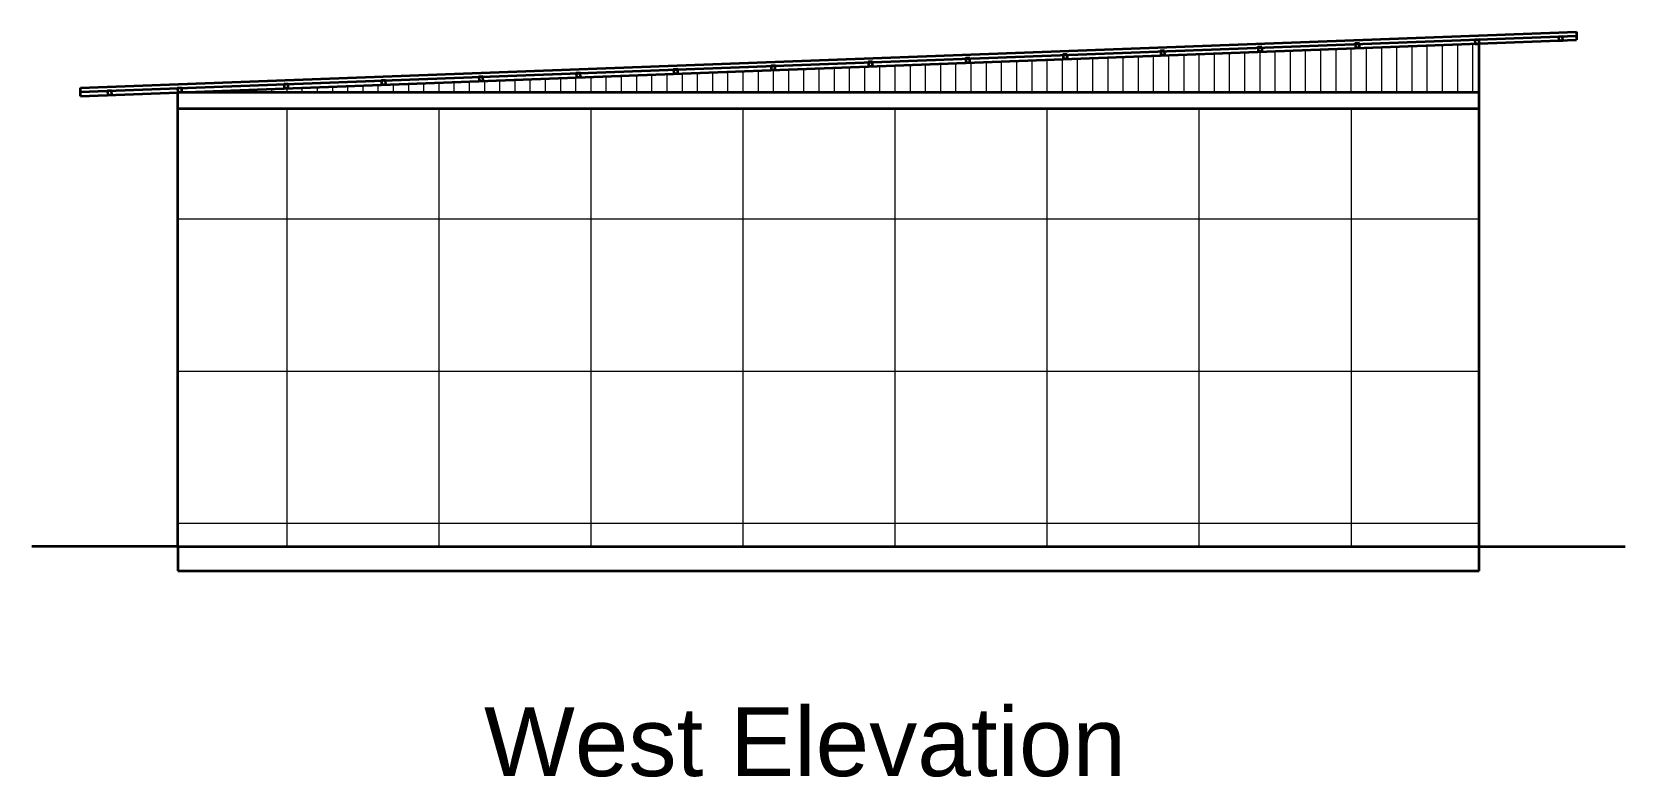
# Model space of a CAD drawing. Header units: inches. Extents: x 0 to 383786, y -43792 to 0.
# Drawn here: x 359675.5 to 360068.5, y -41279.6 to -41095.9 of the extents above; entities that cross this region are included whole.
import ezdxf

# ---------------------------------------------------------------- set-up
doc = ezdxf.new("R2010")
doc.units = ezdxf.units.IN
doc.header["$LTSCALE"] = 2
doc.header["$MEASUREMENT"] = 0
doc.layers.get('0').update_dxf_attribs({"linetype": 'CONTINUOUS'})
for name, color, linetype, lineweight in [('1', 7, 'CONTINUOUS', 13), ('door', 20, 'CONTINUOUS', 35), ('steps', 253, 'CONTINUOUS', 20)]:
    doc.layers.add(name, color=color, linetype=linetype, lineweight=lineweight)
doc.styles.get("Standard").update_dxf_attribs({"font": 'ARIALN.TTF'})

msp = doc.modelspace()

# ---------------------------------------------------------------- hatches: boundary and pattern name
at = {"layer": '1', "ltscale": 5}
h = msp.add_hatch(dxfattribs=at)
h.set_pattern_fill('ANSI37', color=256, scale=300, angle=45, style=0)
h.set_pattern_definition([(90, (2213.465, -4879.54), (-37.5, 0), []), (180, (2213.465, -4879.54), (-4e-15, -37.5), [])])
h.paths.add_polyline_path([(360032.52, -41222.8), (360032.52, -41114.8), (359711.52, -41114.8), (359711.52, -41222.8)])
at = {"layer": 'steps', "ltscale": 0.3}
h = msp.add_hatch(dxfattribs=at)
h.set_pattern_fill('ANSI31', scale=30, angle=45)
h.set_pattern_definition([(90, (2213.465, -4879.5386), (-3.75, 0), [])])
h.paths.add_polyline_path([(359711.92, -41110.8), (360032.52, -41110.8), (360032.52, -41098.79)])

# ---------------------------------------------------------------- linework, layer by layer
at = {"ltscale": 0.5}
msp.add_xline((362423.75, -41001.82), (1, 0), dxfattribs=at)
at = {"layer": 'door', "ltscale": 0.5}
for p, q in [((359687.52, -41109.71), (360056.52, -41095.89)), ((360056.52, -41095.89), (360056.52, -41097.89)), ((359687.52, -41110.71), (360056.52, -41096.89)), ((359687.52, -41111.72), (360056.52, -41097.89)), ((360032.52, -41110.8), (360032.52, -41098.8)), ((359687.52, -41111.72), (359687.52, -41109.71)), ((359711.52, -41222.8), (359711.52, -41110.8)), ((360032.52, -41110.8), (359711.52, -41110.8)), ((360032.52, -41222.8), (360032.52, -41110.8)), ((359711.52, -41114.8), (360032.52, -41114.8)), ((359711.52, -41222.8), (359675.52, -41222.8)), ((359711.52, -41222.8), (360032.52, -41222.8)), ((359711.52, -41222.8), (359711.52, -41228.8)), ((360032.52, -41222.8), (360068.52, -41222.8)), ((360032.52, -41228.8), (360032.52, -41222.8)), ((359711.52, -41228.8), (360032.52, -41228.8))]:
    msp.add_line(p, q, dxfattribs=at)
for points in [[(359978.94, -41099.61), (359977.94, -41099.65), (359977.98, -41100.65), (359978.98, -41100.61)], [(360002.96, -41098.7), (360001.96, -41098.74), (360002, -41099.74), (360003, -41099.7)], [(360032.48, -41097.8), (360031.48, -41097.84), (360031.52, -41098.84), (360032.52, -41098.8)], [(360053.09, -41097.03), (360052.09, -41097.07), (360052.13, -41098.07), (360053.13, -41098.03)], [(359882.86, -41103.27), (359881.86, -41103.31), (359881.9, -41104.31), (359882.9, -41104.27)], [(359906.88, -41102.36), (359905.88, -41102.4), (359905.92, -41103.4), (359906.92, -41103.36)], [(359930.9, -41101.44), (359929.9, -41101.48), (359929.94, -41102.48), (359930.94, -41102.44)], [(359954.92, -41100.53), (359953.92, -41100.57), (359953.96, -41101.57), (359954.96, -41101.53)], [(359786.78, -41106.93), (359785.78, -41106.97), (359785.82, -41107.97), (359786.82, -41107.93)], [(359810.8, -41106.02), (359809.8, -41106.06), (359809.84, -41107.06), (359810.84, -41107.02)], [(359834.82, -41105.1), (359833.82, -41105.14), (359833.86, -41106.14), (359834.86, -41106.1)], [(359858.84, -41104.19), (359857.84, -41104.23), (359857.88, -41105.23), (359858.88, -41105.19)], [(359695.18, -41110.42), (359694.18, -41110.46), (359694.22, -41111.46), (359695.22, -41111.42)], [(359712.48, -41109.76), (359711.48, -41109.8), (359711.52, -41110.8), (359712.52, -41110.76)], [(359738.74, -41108.76), (359737.74, -41108.8), (359737.78, -41109.8), (359738.78, -41109.76)], [(359762.76, -41107.85), (359761.76, -41107.89), (359761.8, -41108.89), (359762.8, -41108.85)]]:
    msp.add_lwpolyline(points, close=True, dxfattribs=at)

# ---------------------------------------------------------------- texts
at = {"color": 7, "linetype": 'ByBlock', "lineweight": 5, "insert": (359866.23, -41266.01), "char_height": 6, "width": 195.2975, "attachment_point": 5}
msp.add_mtext('{\\fArial CE|b0|i0|c238|p34;\\P\\fArial CE|b0|i0|c0|p34;\\H2.8333x;West\\fArial CE|b0|i0|c238|p34; El\\fArial CE|b0|i0|c0|p34;e\\fArial CE|b0|i0|c238|p34;vation}', dxfattribs=at)

doc.saveas('drawing.dxf')
